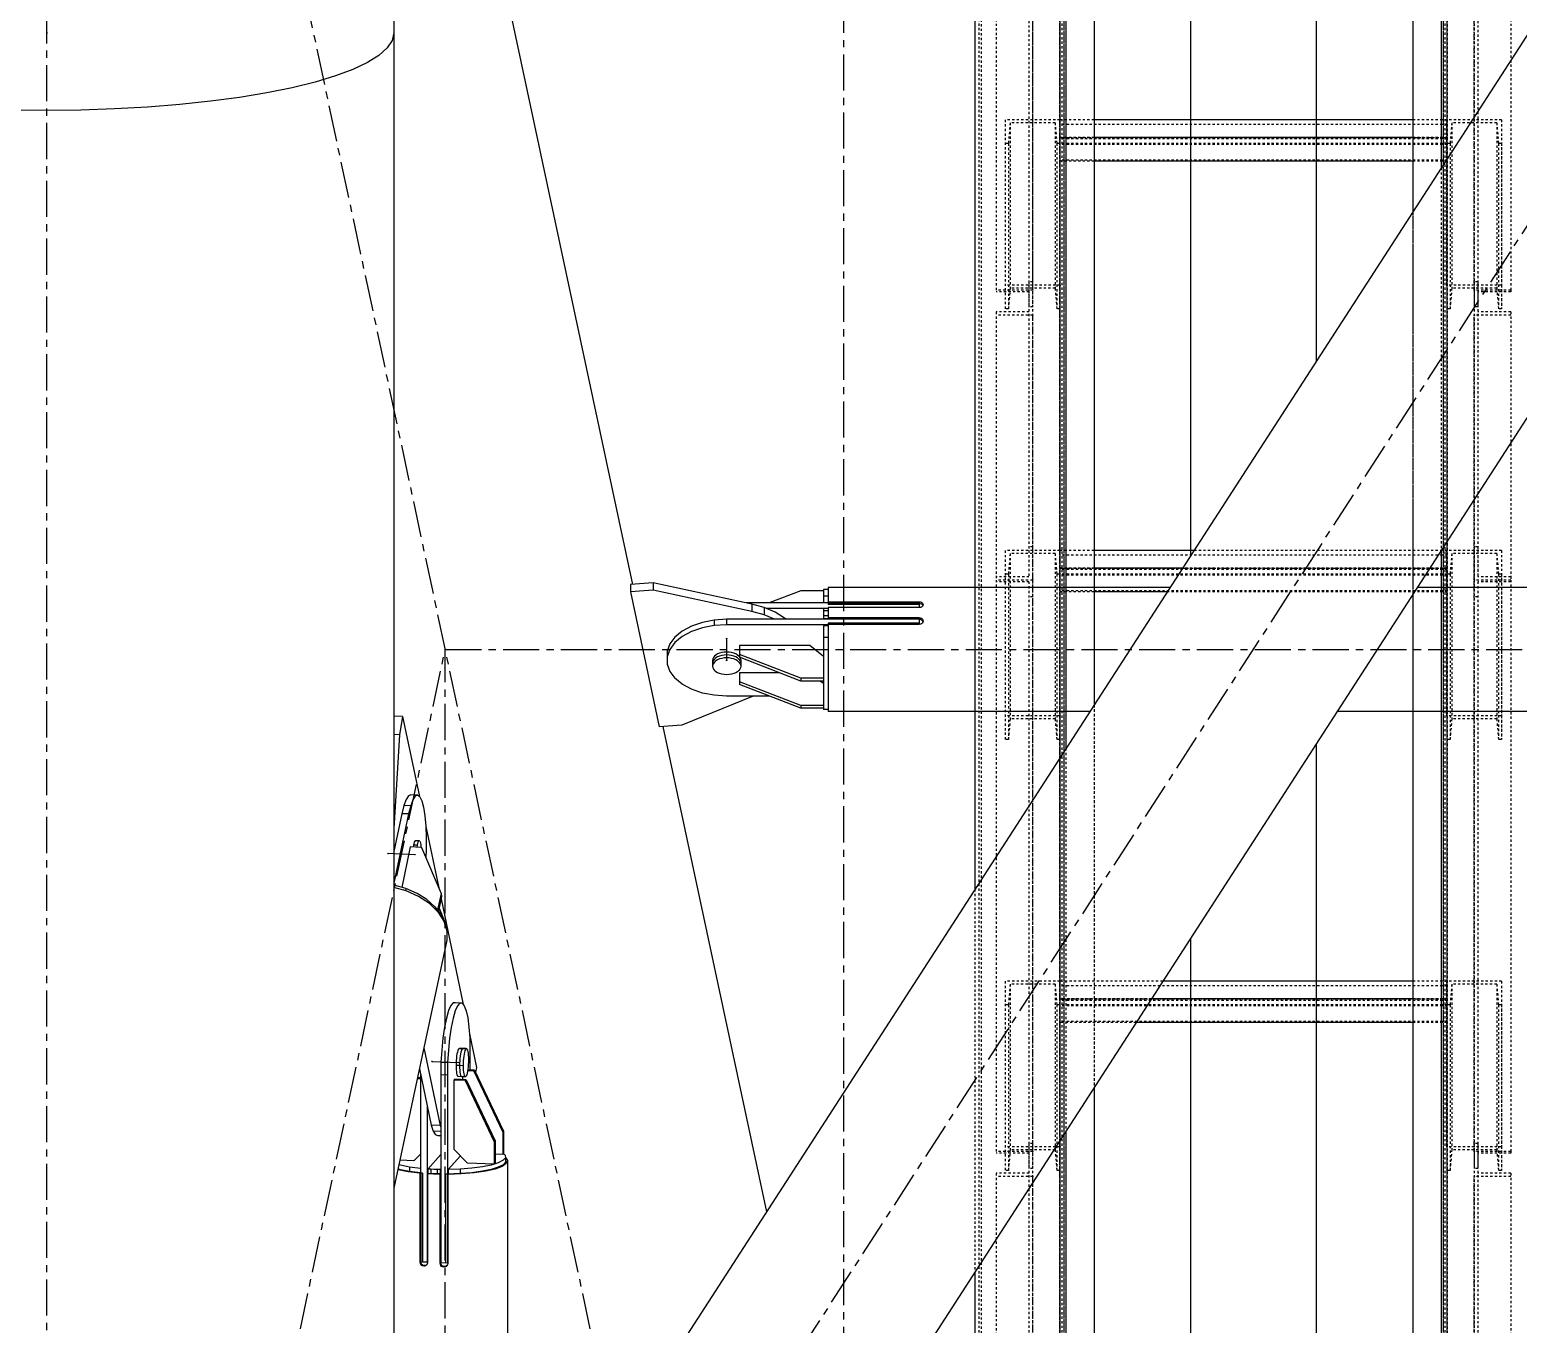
# Model space of a CAD drawing. Header units: millimetres. Extents: x 5143 to 30813, y 232 to 21408.
# Drawn here: x 11836.2 to 12163.2, y 3702.1 to 3986.4 of the extents above; entities that cross this region are included whole.
import ezdxf

# ---------------------------------------------------------------- set-up
doc = ezdxf.new("R2010")
doc.units = ezdxf.units.MM
doc.header["$LTSCALE"] = 0.25
for name, pattern in [('CENTER', [50.8, 31.75, -6.35, 6.35, -6.35]), ('XKITLINE00', [0]), ('XKITLINE02', [4, 2, -2]), ('XKITLINE03', [6, 3, -1, 1, -1])]:
    doc.linetypes.add(name, pattern=pattern)

msp = doc.modelspace()

# ---------------------------------------------------------------- linework, layer by layer
at = {"color": 8, "linetype": 'CENTER'}
for p, q in [((11840, 3985.69), (11840, 5629.8)), ((12015, 3096.7), (12015, 4763.35)), ((12015, 3440.27), (11840, 4260.27)), ((11840, 3440.27), (12370, 4260.27)), ((11840, 2357.78), (11840, 3985.69)), ((11989.29, 3852.68), (11989.29, 3847.87)), ((11840, 3440.27), (11927.5, 3850.27)), ((11927.5, 3030.27), (11927.5, 3850.27)), ((11927.5, 3850.27), (12282.5, 3850.27)), ((11920.85, 3805.2), (11914.95, 3805.44)), ((11924.55, 3759.83), (11930.44, 3759.59))]:
    msp.add_line(p, q, dxfattribs=at)
at = {"color": 8, "linetype": 'XKITLINE00'}
for p, q in [((11916.2, 4214.81), (11916.2, 3985.69)), ((12091.2, 4166.29), (12091.2, 3870.96)), ((12118.8, 4166.29), (12118.8, 3913.66)), ((11916.2, 4110.19), (11968.61, 3864.57)), ((12223.68, 4075.94), (11947.92, 3649.3)), ((12262.23, 4051.51), (11986.48, 3624.87)), ((11916.2, 3985.69), (11915.83, 3984.02)), ((11916.2, 3985.69), (11915.83, 3984.02)), ((11916.2, 3985.69), (11916.2, 3643.92)), ((11914.73, 3982.37), (11912.91, 3980.75)), ((11915.83, 3984.02), (11914.73, 3982.37)), ((11915.83, 3984.02), (11914.73, 3982.37)), ((11910.39, 3979.17), (11907.2, 3977.66)), ((11912.91, 3980.75), (11910.39, 3979.17)), ((11903.35, 3976.23), (11898.9, 3974.89)), ((11907.2, 3977.66), (11903.35, 3976.23)), ((11888.34, 3972.53), (11882.33, 3971.53)), ((11893.88, 3973.65), (11888.34, 3972.53)), ((11898.9, 3974.89), (11893.88, 3973.65)), ((11854.86, 3968.99), (11847.46, 3968.75)), ((11862.12, 3969.4), (11854.86, 3968.99)), ((11869.16, 3969.96), (11862.12, 3969.4)), ((11875.92, 3970.68), (11869.16, 3969.96)), ((11882.33, 3971.53), (11875.92, 3970.68)), ((11840, 3968.67), (11832.53, 3968.75)), ((11847.46, 3968.75), (11840, 3968.67)), ((11973.13, 3864.92), (11968.17, 3864.54)), ((11968.17, 3864.54), (11968.17, 3862.93)), ((11994.81, 3860.25), (11973.13, 3864.92)), ((11973.13, 3864.92), (11973.13, 3863.31)), ((11973.13, 3863.31), (11968.17, 3862.93)), ((11968.17, 3862.93), (11974.5, 3833.27)), ((11994.81, 3858.65), (11973.13, 3863.31)), ((12005.59, 3863.18), (11998.67, 3860.51)), ((12010.59, 3863.18), (12005.59, 3863.18)), ((12011.59, 3863.48), (12010.59, 3863.48)), ((12010.59, 3863.48), (12010.59, 3863)), ((12010.59, 3863), (12010.59, 3860.51)), ((12011.59, 3861.98), (12010.59, 3861.98)), ((12011.59, 3863.92), (12011.59, 3860.51)), ((12086.64, 3863.92), (12011.59, 3863.92)), ((12198.4, 3863.92), (12140.98, 3863.92)), ((12011.59, 3860.51), (11993.58, 3860.51)), ((11997.51, 3859.49), (11994.81, 3860.25)), ((11994.81, 3860.25), (11994.81, 3858.65)), ((11997.51, 3857.89), (11994.81, 3858.65)), ((11999.93, 3858.46), (11997.51, 3859.49)), ((11997.51, 3859.49), (11997.51, 3857.89)), ((11999.81, 3856.91), (11997.51, 3857.89)), ((12011.59, 3859.31), (11997.94, 3859.31)), ((12002, 3857.18), (11999.93, 3858.46)), ((12010.59, 3859.28), (12010.59, 3858.2)), ((12011.59, 3859.28), (12010.59, 3859.28)), ((12011.59, 3858.75), (12010.59, 3858.75)), ((12010.59, 3858.2), (12010.59, 3856.91)), ((12031.59, 3860.7), (12011.59, 3860.7)), ((12011.59, 3860.51), (12011.59, 3860.15)), ((12031.59, 3860.36), (12011.59, 3860.36)), ((12031.59, 3860.15), (12011.59, 3860.15)), ((12031.59, 3859.47), (12011.59, 3859.47)), ((12011.59, 3859.47), (12011.59, 3858.44)), ((12011.59, 3858.44), (12011.59, 3856.91)), ((12031.85, 3860.67), (12031.59, 3860.7)), ((12031.59, 3860.7), (12031.59, 3860.36)), ((12031.59, 3860.36), (12031.59, 3859.47)), ((12031.85, 3860.3), (12031.59, 3860.33)), ((12031.85, 3859.5), (12031.59, 3859.47)), ((12032.09, 3860.59), (12031.85, 3860.67)), ((12032.09, 3860.23), (12031.85, 3860.3)), ((12032.09, 3859.58), (12031.85, 3859.5)), ((12032.28, 3860.46), (12032.09, 3860.59)), ((12032.12, 3860.21), (12032.09, 3860.23)), ((12032.28, 3859.72), (12032.09, 3859.58)), ((12032.28, 3860.1), (12032.12, 3860.21)), ((12032.28, 3860.46), (12032.4, 3860.28)), ((12032.28, 3860.1), (12032.4, 3859.92)), ((12032.4, 3859.9), (12032.28, 3859.72)), ((12032.4, 3860.28), (12032.44, 3860.09)), ((12032.44, 3860.09), (12032.4, 3859.9)), ((11981.59, 3855.41), (11979.55, 3854.31)), ((11983.96, 3856.23), (11981.59, 3855.41)), ((11983.96, 3855.03), (11981.59, 3854.21)), ((11986.56, 3856.74), (11983.96, 3856.23)), ((11986.56, 3855.53), (11983.96, 3855.03)), ((11989.29, 3856.91), (11986.56, 3856.74)), ((11986.56, 3856.74), (11986.56, 3855.53)), ((11989.29, 3855.7), (11986.56, 3855.53)), ((12031.59, 3856.91), (11989.29, 3856.91)), ((11989.29, 3856.91), (11989.29, 3855.7)), ((12011.59, 3855.7), (11989.29, 3855.7)), ((12002.3, 3856.91), (12002, 3857.18)), ((12011.59, 3857.63), (12010.59, 3857.63)), ((12011.59, 3857.03), (12010.59, 3857.03)), ((12010.59, 3855.49), (12010.59, 3850.2)), ((12011.59, 3855.49), (12010.59, 3855.49)), ((12031.59, 3857.22), (12011.59, 3857.22)), ((12011.59, 3857.03), (12011.59, 3856.91)), ((12031.59, 3856.07), (12011.59, 3856.07)), ((12011.59, 3856.07), (12011.59, 3855.74)), ((12031.59, 3855.74), (12011.59, 3855.74)), ((12011.59, 3855.74), (12011.59, 3836.63)), ((12031.59, 3857.22), (12031.59, 3856.91)), ((12031.85, 3857.19), (12031.59, 3857.22)), ((12031.59, 3856.91), (12031.59, 3855.74)), ((12031.85, 3856.83), (12031.59, 3856.86)), ((12031.85, 3855.8), (12031.59, 3855.74)), ((12031.85, 3857.19), (12031.85, 3856.83)), ((12032.09, 3857.08), (12031.85, 3857.19)), ((12032.09, 3856.72), (12031.85, 3856.83)), ((12032.09, 3855.89), (12031.85, 3855.8)), ((12032.28, 3856.92), (12032.09, 3857.08)), ((12032.28, 3856.56), (12032.09, 3856.72)), ((12032.28, 3856.05), (12032.09, 3855.89)), ((12032.28, 3856.92), (12032.4, 3856.71)), ((12032.28, 3856.56), (12032.4, 3856.35)), ((12032.4, 3856.25), (12032.28, 3856.05)), ((12032.4, 3856.71), (12032.44, 3856.48)), ((12032.44, 3856.48), (12032.4, 3856.25)), ((11976.83, 3851.49), (11976.26, 3849.89)), ((11977.94, 3852.99), (11976.83, 3851.49)), ((11977.94, 3851.79), (11976.83, 3850.29)), ((11979.55, 3854.31), (11977.94, 3852.99)), ((11979.55, 3853.11), (11977.94, 3851.79)), ((11981.59, 3854.21), (11979.55, 3853.11)), ((12007.59, 3851.16), (11992.09, 3851.16)), ((11992.09, 3851.16), (11992.09, 3848.56)), ((12010.59, 3848.76), (12007.59, 3851.16)), ((12011.59, 3852.9), (12010.59, 3852.9)), ((11976.83, 3850.29), (11976.26, 3848.69)), ((11976.26, 3849.89), (11976.26, 3847.05)), ((11986.24, 3848.19), (11986.19, 3847.87)), ((11986.19, 3847.87), (11986.19, 3847.23)), ((11986.38, 3848.5), (11986.24, 3848.19)), ((11986.6, 3848.8), (11986.38, 3848.5)), ((11986.6, 3848.16), (11986.38, 3847.86)), ((11986.6, 3848.16), (11986.38, 3847.86)), ((11986.91, 3849.06), (11986.6, 3848.8)), ((11986.91, 3848.42), (11986.6, 3848.16)), ((11986.91, 3848.42), (11986.6, 3848.16)), ((11987.3, 3849.29), (11986.91, 3849.06)), ((11987.3, 3848.65), (11986.91, 3848.42)), ((11987.3, 3848.65), (11986.91, 3848.42)), ((11987.3, 3848.01), (11986.91, 3847.78)), ((11987.74, 3849.48), (11987.3, 3849.29)), ((11987.74, 3848.83), (11987.3, 3848.65)), ((11987.74, 3848.83), (11987.3, 3848.65)), ((11987.74, 3848.19), (11987.3, 3848.01)), ((11988.23, 3849.61), (11987.74, 3849.48)), ((11988.23, 3848.97), (11987.74, 3848.83)), ((11988.23, 3848.97), (11987.74, 3848.83)), ((11988.23, 3848.33), (11987.74, 3848.19)), ((11988.75, 3849.7), (11988.23, 3849.61)), ((11988.75, 3849.05), (11988.23, 3848.97)), ((11988.75, 3849.05), (11988.23, 3848.97)), ((11988.75, 3848.41), (11988.23, 3848.33)), ((11989.29, 3849.72), (11988.75, 3849.7)), ((11989.29, 3849.08), (11988.75, 3849.05)), ((11989.29, 3849.08), (11988.75, 3849.05)), ((11989.29, 3848.44), (11988.75, 3848.41)), ((11989.83, 3849.7), (11989.29, 3849.72)), ((11989.29, 3849.72), (11989.29, 3849.08)), ((11989.83, 3849.05), (11989.29, 3849.08)), ((11989.29, 3849.08), (11989.29, 3848.44)), ((11989.83, 3849.05), (11989.29, 3849.08)), ((11989.83, 3848.41), (11989.29, 3848.44)), ((11990.35, 3849.61), (11989.83, 3849.7)), ((11990.35, 3848.97), (11989.83, 3849.05)), ((11990.35, 3848.97), (11989.83, 3849.05)), ((11990.35, 3848.33), (11989.83, 3848.41)), ((11990.84, 3849.48), (11990.35, 3849.61)), ((11990.84, 3848.83), (11990.35, 3848.97)), ((11990.84, 3848.83), (11990.35, 3848.97)), ((11990.84, 3848.19), (11990.35, 3848.33)), ((11991.28, 3849.29), (11990.84, 3849.48)), ((11991.28, 3848.65), (11990.84, 3848.83)), ((11991.28, 3848.65), (11990.84, 3848.83)), ((11991.28, 3848.01), (11990.84, 3848.19)), ((11991.66, 3849.06), (11991.28, 3849.29)), ((11991.66, 3848.42), (11991.28, 3848.65)), ((11991.66, 3848.42), (11991.28, 3848.65)), ((11991.66, 3847.78), (11991.28, 3848.01)), ((11991.97, 3848.8), (11991.66, 3849.06)), ((11991.97, 3848.16), (11991.66, 3848.42)), ((11991.97, 3848.16), (11991.66, 3848.42)), ((11991.97, 3848.8), (11992.09, 3848.65)), ((11991.97, 3848.16), (11992.2, 3847.86)), ((11991.97, 3848.16), (11992.2, 3847.86)), ((12005.59, 3843.95), (11992.09, 3849.16)), ((12005.59, 3843.35), (11992.09, 3848.56)), ((11992.19, 3848.52), (11992.2, 3848.5)), ((11992.2, 3848.5), (11992.34, 3848.19)), ((11992.34, 3848.19), (11992.39, 3847.87)), ((11992.39, 3847.87), (11992.39, 3847.23)), ((12010.59, 3850.2), (12010.59, 3843.96)), ((11976.26, 3847.05), (11976.83, 3845.45)), ((11976.83, 3845.45), (11977.94, 3843.95)), ((11986.24, 3847.55), (11986.19, 3847.23)), ((11986.24, 3847.55), (11986.19, 3847.23)), ((11986.19, 3847.23), (11986.19, 3846.59)), ((11986.24, 3846.91), (11986.19, 3846.59)), ((11986.19, 3846.59), (11986.24, 3846.27)), ((11986.38, 3847.86), (11986.24, 3847.55)), ((11986.38, 3847.86), (11986.24, 3847.55)), ((11986.38, 3847.22), (11986.24, 3846.91)), ((11986.24, 3846.27), (11986.38, 3845.95)), ((11986.6, 3847.51), (11986.38, 3847.22)), ((11986.38, 3845.95), (11986.6, 3845.66)), ((11986.91, 3847.78), (11986.6, 3847.51)), ((11986.91, 3845.4), (11986.6, 3845.66)), ((11987.3, 3845.17), (11986.91, 3845.4)), ((11987.74, 3844.98), (11987.3, 3845.17)), ((11988.23, 3844.85), (11987.74, 3844.98)), ((11988.75, 3844.76), (11988.23, 3844.85)), ((11989.29, 3844.73), (11988.75, 3844.76)), ((11989.83, 3844.76), (11989.29, 3844.73)), ((11990.35, 3844.85), (11989.83, 3844.76)), ((11990.84, 3844.98), (11990.35, 3844.85)), ((11991.28, 3845.17), (11990.84, 3844.98)), ((11991.66, 3845.4), (11991.28, 3845.17)), ((11991.97, 3847.51), (11991.66, 3847.78)), ((11991.97, 3845.66), (11991.66, 3845.4)), ((11991.97, 3847.51), (11992.2, 3847.22)), ((11992.2, 3845.95), (11991.97, 3845.66)), ((12000.84, 3845.18), (11992.09, 3845.18)), ((11992.09, 3845.18), (11992.09, 3842.58)), ((11992.2, 3847.86), (11992.34, 3847.55)), ((11992.2, 3847.86), (11992.34, 3847.55)), ((11992.2, 3847.22), (11992.34, 3846.91)), ((11992.34, 3846.27), (11992.2, 3845.95)), ((11992.34, 3847.55), (11992.39, 3847.23)), ((11992.34, 3847.55), (11992.39, 3847.23)), ((11992.34, 3846.91), (11992.39, 3846.59)), ((11992.39, 3846.59), (11992.34, 3846.27)), ((11992.39, 3847.23), (11992.39, 3846.59)), ((11979.55, 3842.63), (11977.94, 3843.95)), ((11981.59, 3841.53), (11979.55, 3842.63)), ((11983.96, 3840.71), (11981.59, 3841.53)), ((12005.59, 3837.97), (11992.09, 3843.18)), ((12005.59, 3837.37), (11992.09, 3842.58)), ((12010.59, 3843.95), (12005.59, 3843.95)), ((12005.59, 3843.95), (12005.59, 3843.35)), ((12010.59, 3843.35), (12005.59, 3843.35)), ((12010.59, 3842.77), (12009.87, 3843.35)), ((12010.59, 3843.96), (12010.59, 3843.95)), ((12010.59, 3843.95), (12010.59, 3843.92)), ((12010.59, 3843.92), (12010.59, 3837.39)), ((11995.09, 3840.04), (11979.46, 3833.65)), ((11986.56, 3840.21), (11983.96, 3840.71)), ((11989.29, 3840.04), (11986.56, 3840.21)), ((11998.67, 3840.04), (11989.29, 3840.04)), ((11918.13, 3835.58), (11916.2, 3835.66)), ((11918.13, 3835.58), (11917.42, 3831.56)), ((11918.13, 3835.58), (11921.83, 3817.99)), ((12010.59, 3837.97), (12005.59, 3837.97)), ((12005.59, 3837.97), (12005.59, 3837.37)), ((12010.59, 3837.37), (12005.59, 3837.37)), ((12010.59, 3837.39), (12010.59, 3837.37)), ((12010.59, 3837.37), (12010.59, 3837.13)), ((12010.59, 3837.13), (12010.59, 3837.06)), ((12011.59, 3837.06), (12010.59, 3837.06)), ((12069.01, 3836.63), (12011.59, 3836.63)), ((12198.4, 3836.63), (12123.35, 3836.63)), ((11917.42, 3831.56), (11916.2, 3831.61)), ((11917.42, 3831.56), (11916.2, 3810.93)), ((11979.46, 3833.65), (11974.5, 3833.27)), ((11975.28, 3833.33), (11998.02, 3726.8)), ((12118.8, 3829.59), (12118.8, 3468.39)), ((11918.42, 3816.01), (11917.97, 3814.22)), ((11918.92, 3817.32), (11918.42, 3816.01)), ((11919.9, 3815.94), (11918.42, 3816.01)), ((11919.44, 3818.11), (11918.92, 3817.32)), ((11919.95, 3818.34), (11919.44, 3818.11)), ((11919.9, 3815.94), (11919.44, 3814.16)), ((11920.39, 3817.26), (11919.9, 3815.94)), ((11921.42, 3818.28), (11919.95, 3818.34)), ((11920.91, 3818.05), (11920.39, 3817.26)), ((11921.42, 3818.28), (11920.91, 3818.05)), ((11921.91, 3817.94), (11921.42, 3818.28)), ((11921.91, 3817.94), (11922.35, 3817.04)), ((11922.35, 3817.04), (11922.73, 3815.62)), ((11922.73, 3815.62), (11923.02, 3813.75)), ((11917.97, 3814.22), (11916.2, 3805.9)), ((11919.44, 3814.16), (11916.2, 3798.94)), ((11919.44, 3814.16), (11917.97, 3814.22)), ((11923.02, 3813.75), (11923.22, 3811.5)), ((11923.22, 3811.5), (11923.31, 3808.98)), ((11923.22, 3811.39), (11926.06, 3797.91)), ((11923.31, 3808.98), (11923.3, 3806.29)), ((11919.82, 3806.92), (11917.93, 3798.03)), ((11922.28, 3806.82), (11919.82, 3806.92)), ((11920.51, 3807.32), (11920.44, 3806.89)), ((11920.6, 3807.68), (11920.51, 3807.32)), ((11921.3, 3807.28), (11920.51, 3807.32)), ((11920.7, 3807.96), (11920.6, 3807.68)), ((11920.8, 3808.16), (11920.7, 3807.96)), ((11920.9, 3808.27), (11920.8, 3808.16)), ((11921, 3808.29), (11920.9, 3808.27)), ((11921.79, 3808.26), (11921, 3808.29)), ((11921.3, 3807.28), (11921.22, 3806.86)), ((11921.39, 3807.64), (11921.3, 3807.28)), ((11921.49, 3807.93), (11921.39, 3807.64)), ((11921.59, 3808.13), (11921.49, 3807.93)), ((11921.69, 3808.24), (11921.59, 3808.13)), ((11921.79, 3808.26), (11921.69, 3808.24)), ((11921.88, 3808.18), (11921.79, 3808.26)), ((11921.88, 3808.18), (11921.97, 3808.01)), ((11921.97, 3808.01), (11922.05, 3807.76)), ((11922.05, 3807.76), (11922.11, 3807.42)), ((11922.11, 3807.42), (11922.16, 3807.02)), ((11922.16, 3807.02), (11922.18, 3806.82)), ((11922.28, 3806.82), (11926.56, 3796.72)), ((11923.3, 3806.29), (11923.22, 3804.59)), ((11916.25, 3798.49), (11916.2, 3798.21)), ((11918.93, 3797.25), (11916.2, 3798)), ((11918.87, 3797.77), (11916.25, 3798.49)), ((11918.87, 3797.77), (11918.77, 3797.29)), ((11921.3, 3796.71), (11918.87, 3797.77)), ((11921.65, 3796.03), (11918.93, 3797.25)), ((11923.45, 3795.37), (11921.3, 3796.71)), ((11924, 3794.46), (11921.65, 3796.03)), ((11926.56, 3796.72), (11925.79, 3793.08)), ((11926.67, 3796.04), (11925.98, 3792.8)), ((11926.56, 3796.72), (11926.67, 3796.04)), ((11925.23, 3793.79), (11923.45, 3795.37)), ((11925.88, 3792.63), (11924, 3794.46)), ((11925.23, 3793.79), (11925.78, 3793.06)), ((11925.79, 3793.08), (11925.77, 3793.08)), ((11925.79, 3793.08), (11925.79, 3793.05)), ((11925.79, 3793.05), (11926.56, 3792.04)), ((11925.88, 3792.63), (11927.18, 3790.61)), ((11926.12, 3793.45), (11927.63, 3789.88)), ((11926.56, 3795.52), (11931.44, 3772.34)), ((11926.56, 3792.04), (11927.39, 3790.2)), ((11927.18, 3790.61), (11927.84, 3788.52)), ((11927.39, 3790.2), (11927.47, 3789.7)), ((11927.63, 3789.88), (11927.54, 3789.46)), ((11927.63, 3789.88), (11927.74, 3789.2)), ((11927.74, 3789.2), (11927.69, 3788.98)), ((11927.83, 3786.46), (11916.2, 3731.95)), ((11927.84, 3788.52), (11927.83, 3786.46)), ((12091.2, 3786.89), (12091.2, 3468.39)), ((11928.2, 3770.96), (11927.73, 3769.34)), ((11928.71, 3772.08), (11928.2, 3770.96)), ((11929.23, 3772.66), (11928.71, 3772.08)), ((11929.68, 3770.9), (11929.2, 3769.28)), ((11929.73, 3772.67), (11929.23, 3772.66)), ((11930.18, 3772.02), (11929.68, 3770.9)), ((11931.21, 3772.61), (11929.73, 3772.67)), ((11930.7, 3772.6), (11930.18, 3772.02)), ((11931.21, 3772.61), (11930.7, 3772.6)), ((11931.21, 3772.61), (11931.68, 3772.05)), ((11931.68, 3772.05), (11932.1, 3770.95)), ((11932.1, 3770.95), (11932.44, 3769.35)), ((11927.31, 3767.3), (11926.97, 3764.93)), ((11927.73, 3769.34), (11927.31, 3767.3)), ((11928.79, 3767.24), (11928.44, 3764.87)), ((11929.2, 3769.28), (11928.79, 3767.24)), ((11932.44, 3769.35), (11932.7, 3767.32)), ((11932.7, 3767.32), (11932.86, 3764.96)), ((11926.97, 3764.93), (11926.71, 3762.32)), ((11928.44, 3764.87), (11928.18, 3762.26)), ((11932.8, 3765.86), (11934.35, 3758.47)), ((11932.86, 3764.96), (11932.91, 3762.36)), ((11922.78, 3762.79), (11926.37, 3745.73)), ((11926.55, 3759.6), (11926.5, 3756.88)), ((11926.71, 3762.32), (11926.55, 3759.6)), ((11928.02, 3759.54), (11926.55, 3759.6)), ((11928.18, 3762.26), (11928.02, 3759.54)), ((11929.89, 3760.01), (11929.87, 3759.47)), ((11929.93, 3760.53), (11929.89, 3760.01)), ((11929.99, 3761.03), (11929.93, 3760.53)), ((11930.07, 3761.49), (11929.99, 3761.03)), ((11930.15, 3761.88), (11930.07, 3761.49)), ((11930.24, 3762.21), (11930.15, 3761.88)), ((11930.34, 3762.46), (11930.24, 3762.21)), ((11930.44, 3762.61), (11930.34, 3762.46)), ((11930.54, 3762.68), (11930.44, 3762.61)), ((11931.23, 3762.58), (11930.44, 3762.61)), ((11931.33, 3762.65), (11930.54, 3762.68)), ((11930.68, 3759.97), (11930.65, 3759.44)), ((11930.68, 3759.97), (11930.65, 3759.44)), ((11930.72, 3760.5), (11930.68, 3759.97)), ((11930.72, 3760.5), (11930.68, 3759.97)), ((11930.78, 3761), (11930.72, 3760.5)), ((11930.78, 3761), (11930.72, 3760.5)), ((11930.85, 3761.45), (11930.78, 3761)), ((11930.85, 3761.45), (11930.78, 3761)), ((11930.93, 3761.85), (11930.85, 3761.45)), ((11930.93, 3761.85), (11930.85, 3761.45)), ((11931.03, 3762.18), (11930.93, 3761.85)), ((11931.03, 3762.18), (11930.93, 3761.85)), ((11931.13, 3762.42), (11931.03, 3762.18)), ((11931.13, 3762.42), (11931.03, 3762.18)), ((11931.23, 3762.58), (11931.13, 3762.42)), ((11931.23, 3762.58), (11931.13, 3762.42)), ((11931.33, 3762.65), (11931.23, 3762.58)), ((11931.33, 3762.65), (11931.23, 3762.58)), ((11932.01, 3762.55), (11931.23, 3762.58)), ((11932.11, 3762.62), (11931.33, 3762.65)), ((11931.46, 3759.94), (11931.44, 3759.4)), ((11931.51, 3760.47), (11931.46, 3759.94)), ((11931.56, 3760.97), (11931.51, 3760.47)), ((11931.64, 3761.42), (11931.56, 3760.97)), ((11931.72, 3761.82), (11931.64, 3761.42)), ((11931.81, 3762.14), (11931.72, 3761.82)), ((11931.91, 3762.39), (11931.81, 3762.14)), ((11932.01, 3762.55), (11931.91, 3762.39)), ((11932.11, 3762.62), (11932.01, 3762.55)), ((11932.21, 3762.59), (11932.11, 3762.62)), ((11932.21, 3762.59), (11932.31, 3762.47)), ((11932.31, 3762.47), (11932.39, 3762.26)), ((11932.39, 3762.26), (11932.46, 3761.97)), ((11932.46, 3761.97), (11932.52, 3761.6)), ((11932.52, 3761.6), (11932.56, 3761.17)), ((11932.56, 3761.17), (11932.59, 3760.69)), ((11932.59, 3759.64), (11932.56, 3759.1)), ((11932.59, 3760.69), (11932.6, 3760.18)), ((11932.6, 3760.18), (11932.59, 3759.64)), ((11932.91, 3762.36), (11932.91, 3757.96)), ((11921.8, 3758.19), (11924.4, 3745.81)), ((11922.08, 3756.39), (11921.99, 3756.22)), ((11922.08, 3756.86), (11922.08, 3735.29)), ((11927.97, 3756.82), (11926.5, 3756.88)), ((11926.5, 3756.88), (11926.5, 3715.57)), ((11928.02, 3759.54), (11927.97, 3756.82)), ((11927.97, 3756.82), (11927.97, 3735.04)), ((11929.87, 3759.47), (11929.86, 3758.93)), ((11930.64, 3758.9), (11929.86, 3758.93)), ((11929.86, 3758.93), (11929.87, 3758.42)), ((11929.87, 3758.42), (11929.89, 3757.94)), ((11929.89, 3757.94), (11929.93, 3757.51)), ((11929.93, 3757.51), (11929.99, 3757.14)), ((11929.99, 3757.14), (11930.07, 3756.85)), ((11930.07, 3756.85), (11930.15, 3756.64)), ((11930.15, 3756.64), (11930.24, 3756.52)), ((11930.34, 3756.49), (11930.24, 3756.52)), ((11931.13, 3756.46), (11930.34, 3756.49)), ((11930.65, 3759.44), (11930.64, 3758.9)), ((11930.65, 3759.44), (11930.64, 3758.9)), ((11931.43, 3758.87), (11930.64, 3758.9)), ((11930.64, 3758.9), (11930.65, 3758.38)), ((11930.64, 3758.9), (11930.65, 3758.38)), ((11930.65, 3758.38), (11930.68, 3757.9)), ((11930.65, 3758.38), (11930.68, 3757.9)), ((11930.68, 3757.9), (11930.72, 3757.47)), ((11930.68, 3757.9), (11930.72, 3757.47)), ((11930.72, 3757.47), (11930.78, 3757.11)), ((11930.72, 3757.47), (11930.78, 3757.11)), ((11930.78, 3757.11), (11930.85, 3756.81)), ((11930.78, 3757.11), (11930.85, 3756.81)), ((11930.85, 3756.81), (11930.93, 3756.61)), ((11930.85, 3756.81), (11930.93, 3756.61)), ((11930.93, 3756.61), (11931.03, 3756.49)), ((11930.93, 3756.61), (11931.03, 3756.49)), ((11931.13, 3756.46), (11931.03, 3756.49)), ((11931.13, 3756.46), (11931.03, 3756.49)), ((11931.91, 3756.43), (11931.13, 3756.46)), ((11931.29, 3756.45), (11931.29, 3755.83)), ((11931.44, 3759.4), (11931.43, 3758.87)), ((11931.43, 3758.87), (11931.44, 3758.35)), ((11931.44, 3758.35), (11931.46, 3757.87)), ((11931.46, 3757.87), (11931.51, 3757.44)), ((11931.51, 3757.44), (11931.56, 3757.07)), ((11931.56, 3757.07), (11931.64, 3756.78)), ((11931.64, 3756.78), (11931.72, 3756.57)), ((11931.72, 3756.57), (11931.81, 3756.45)), ((11931.91, 3756.43), (11931.81, 3756.45)), ((11932.01, 3756.5), (11931.91, 3756.43)), ((11932.11, 3756.65), (11932.01, 3756.5)), ((11932.21, 3756.9), (11932.11, 3756.65)), ((11932.31, 3757.23), (11932.21, 3756.9)), ((11932.39, 3757.62), (11932.31, 3757.23)), ((11932.46, 3758.08), (11932.39, 3757.62)), ((11933.75, 3757.7), (11932.41, 3757.76)), ((11933.93, 3757.91), (11932.44, 3757.98)), ((11932.52, 3758.58), (11932.46, 3758.08)), ((11932.56, 3759.1), (11932.52, 3758.58)), ((11933.93, 3757.91), (11933.75, 3757.7)), ((11933.75, 3757.7), (11940.13, 3744.25)), ((11933.93, 3757.91), (11940.32, 3744.47)), ((11934.35, 3758.47), (11934.17, 3757.42)), ((11922.08, 3755.99), (11921.33, 3756.02)), ((11922.08, 3756.21), (11921.38, 3756.24)), ((11929.59, 3755.9), (11929.4, 3755.69)), ((11929.4, 3755.69), (11929.4, 3740.55)), ((11931.86, 3755.59), (11929.4, 3755.69)), ((11932.05, 3755.8), (11929.59, 3755.9)), ((11932.05, 3755.8), (11931.86, 3755.59)), ((11931.86, 3755.59), (11938.24, 3742.14)), ((11932.05, 3755.8), (11938.43, 3742.35)), ((11923.55, 3749.86), (11923.55, 3715.69)), ((11926.37, 3745.73), (11924.4, 3745.81)), ((11924.4, 3745.81), (11924.86, 3744.47)), ((11926.5, 3744.4), (11924.86, 3744.47)), ((11924.86, 3744.47), (11925.38, 3743.68)), ((11925.94, 3743.47), (11925.38, 3743.68)), ((11926.5, 3743.45), (11925.94, 3743.47)), ((11926.37, 3745.73), (11926.5, 3745.35)), ((11940.32, 3744.47), (11940.13, 3744.25)), ((11940.13, 3744.25), (11940.13, 3739.37)), ((11940.32, 3744.47), (11940.32, 3739.58)), ((11929.4, 3740.55), (11932.35, 3737.5)), ((11938.43, 3742.35), (11938.24, 3742.14)), ((11938.24, 3742.14), (11938.24, 3737.26)), ((11938.43, 3742.35), (11938.43, 3737.47)), ((11917.66, 3737), (11917.3, 3737.1)), ((11920.56, 3737.99), (11917.51, 3738.12)), ((11919.67, 3736.61), (11917.66, 3737)), ((11922.08, 3739.43), (11920.56, 3737.99)), ((11926.5, 3739.38), (11923.63, 3736.18)), ((11930.82, 3739.09), (11928.11, 3736.06)), ((11938.24, 3737.26), (11932.35, 3737.5)), ((11937.6, 3737.06), (11935.64, 3736.66)), ((11938.22, 3737.26), (11937.6, 3737.06)), ((11938.43, 3737.47), (11938.24, 3737.26)), ((11939.14, 3737.55), (11938.25, 3737.27)), ((11940.13, 3739.37), (11938.43, 3739.44)), ((11939.99, 3736.75), (11938.45, 3736.18)), ((11940.18, 3738.09), (11939.14, 3737.55)), ((11940.18, 3737.11), (11939.14, 3736.57)), ((11940.9, 3737.38), (11939.99, 3736.75)), ((11940.32, 3739.58), (11940.13, 3739.37)), ((11940.69, 3738.66), (11940.18, 3738.09)), ((11940.69, 3737.68), (11940.18, 3737.11)), ((11940.65, 3739.24), (11940.31, 3739.57)), ((11940.65, 3739.24), (11940.69, 3738.66)), ((11940.69, 3738.68), (11941.14, 3738.03)), ((11940.69, 3738.66), (11940.69, 3737.68)), ((11941.14, 3738.03), (11940.9, 3737.38)), ((11941.14, 3738.03), (11941.14, 3640.65)), ((11917.12, 3736.02), (11917.07, 3736.04)), ((11917.66, 3736.02), (11917.1, 3736.19)), ((11919.36, 3735.57), (11917.12, 3736.02)), ((11919.67, 3735.63), (11917.66, 3736.02)), ((11921.94, 3735.25), (11919.36, 3735.57)), ((11919.67, 3736.61), (11919.67, 3735.63)), ((11922.02, 3736.31), (11919.67, 3736.61)), ((11922.02, 3735.34), (11919.67, 3735.63)), ((11922.06, 3735.38), (11921.94, 3735.25)), ((11921.94, 3735.25), (11921.94, 3715.72)), ((11922.08, 3736.38), (11922.02, 3736.31)), ((11922.02, 3736.31), (11922.02, 3735.34)), ((11922.08, 3735.4), (11922.02, 3735.34)), ((11922.06, 3735.38), (11922.06, 3715.85)), ((11922.52, 3735.27), (11922.08, 3735.29)), ((11922.13, 3735.28), (11922.13, 3715.81)), ((11922.52, 3735.27), (11922.52, 3715.74)), ((11923.63, 3735.2), (11923.57, 3735.14)), ((11923.57, 3735.14), (11923.57, 3715.61)), ((11924.92, 3735.05), (11923.57, 3735.14)), ((11924.31, 3736.14), (11923.63, 3736.18)), ((11923.63, 3736.18), (11923.63, 3735.2)), ((11924.31, 3735.16), (11923.63, 3735.2)), ((11924.99, 3736.11), (11924.31, 3736.14)), ((11924.31, 3736.14), (11924.31, 3735.16)), ((11924.99, 3735.13), (11924.31, 3735.16)), ((11926.32, 3735.02), (11924.92, 3735.05)), ((11925.69, 3736.08), (11924.99, 3736.11)), ((11925.69, 3735.11), (11924.99, 3735.13)), ((11926.38, 3736.07), (11925.69, 3736.08)), ((11925.69, 3736.08), (11925.69, 3735.11)), ((11926.38, 3735.09), (11925.69, 3735.11)), ((11926.44, 3735.15), (11926.32, 3735.02)), ((11926.32, 3735.02), (11926.32, 3715.49)), ((11926.5, 3736.19), (11926.38, 3736.07)), ((11926.38, 3736.07), (11926.38, 3735.09)), ((11926.5, 3735.22), (11926.38, 3735.09)), ((11926.44, 3735.15), (11926.44, 3715.62)), ((11927.97, 3735.04), (11927.52, 3735.06)), ((11927.52, 3735.06), (11927.52, 3715.53)), ((11928.02, 3735.1), (11927.97, 3735.04)), ((11928.02, 3735.1), (11928.02, 3715.57)), ((11930.99, 3735.09), (11928.03, 3735)), ((11928.11, 3735.08), (11928.03, 3735)), ((11928.03, 3735), (11928.03, 3715.47)), ((11930.79, 3736.15), (11928.11, 3736.06)), ((11928.11, 3736.06), (11928.11, 3735.08)), ((11930.79, 3735.17), (11928.11, 3735.08)), ((11933.34, 3736.35), (11930.79, 3736.15)), ((11930.79, 3736.15), (11930.79, 3735.17)), ((11933.34, 3735.37), (11930.79, 3735.17)), ((11933.84, 3735.33), (11930.99, 3735.09)), ((11935.64, 3736.66), (11933.34, 3736.35)), ((11935.64, 3735.68), (11933.34, 3735.37)), ((11936.37, 3735.7), (11933.84, 3735.33)), ((11937.6, 3736.09), (11935.64, 3735.68)), ((11938.45, 3736.18), (11936.37, 3735.7)), ((11939.14, 3736.57), (11937.6, 3736.09)), ((11926.5, 3718.99), (11926.44, 3718.92)), ((11922.06, 3715.85), (11921.94, 3715.72)), ((11921.94, 3715.72), (11922, 3715.46)), ((11922, 3715.46), (11922.1, 3715.22)), ((11922.06, 3715.85), (11922.1, 3715.59)), ((11922.1, 3715.59), (11922.21, 3715.35)), ((11922.11, 3715.2), (11922.28, 3715.02)), ((11922.52, 3715.74), (11922.13, 3715.81)), ((11922.21, 3715.35), (11922.24, 3715.31)), ((11922.24, 3715.31), (11922.39, 3715.15)), ((11922.5, 3714.89), (11922.28, 3715.02)), ((11922.62, 3715.02), (11922.39, 3715.15)), ((11922.76, 3714.83), (11922.5, 3714.89)), ((11923.55, 3715.69), (11922.52, 3715.74)), ((11922.87, 3714.96), (11922.62, 3715.02)), ((11923.01, 3714.85), (11922.76, 3714.83)), ((11923.12, 3714.98), (11922.87, 3714.96)), ((11923.24, 3714.96), (11923.01, 3714.85)), ((11923.35, 3715.08), (11923.12, 3714.98)), ((11923.42, 3715.13), (11923.24, 3714.96)), ((11923.44, 3715.17), (11923.35, 3715.08)), ((11923.53, 3715.35), (11923.42, 3715.13)), ((11923.57, 3715.61), (11923.53, 3715.35)), ((11923.57, 3715.72), (11923.55, 3715.69)), ((11926.44, 3715.62), (11926.32, 3715.49)), ((11926.32, 3715.49), (11926.36, 3715.24)), ((11926.48, 3715.36), (11926.36, 3715.24)), ((11926.36, 3715.24), (11926.49, 3715)), ((11926.44, 3715.62), (11926.48, 3715.36)), ((11926.48, 3715.36), (11926.6, 3715.13)), ((11926.67, 3714.81), (11926.49, 3715)), ((11927.52, 3715.53), (11926.5, 3715.57)), ((11926.79, 3714.94), (11926.6, 3715.13)), ((11926.91, 3714.69), (11926.67, 3714.81)), ((11927.03, 3714.82), (11926.79, 3714.94)), ((11927.18, 3714.65), (11926.91, 3714.69)), ((11927.29, 3714.77), (11927.03, 3714.82)), ((11927.44, 3714.68), (11927.18, 3714.65)), ((11927.55, 3714.81), (11927.29, 3714.77)), ((11927.68, 3714.8), (11927.44, 3714.68)), ((11928.02, 3715.57), (11927.52, 3715.53)), ((11927.79, 3714.92), (11927.55, 3714.81)), ((11927.87, 3714.98), (11927.68, 3714.8)), ((11927.88, 3715.01), (11927.79, 3714.92)), ((11927.97, 3715.21), (11927.87, 3714.98)), ((11928.03, 3715.47), (11927.97, 3715.21))]:
    msp.add_line(p, q, dxfattribs=at)
at = {"color": 3, "linetype": 'XKITLINE02'}
for p, q in [((12062.5, 4180.27), (12062.5, 3025.09)), ((12063.35, 4179.83), (12063.35, 3024.64)), ((12146.65, 4179.83), (12146.65, 3024.64)), ((12147.5, 4180.27), (12147.5, 3025.09)), ((12062.5, 4173.79), (12062.5, 3018.6)), ((12063.35, 4174.23), (12063.35, 3019.05)), ((12070, 4174.06), (12070, 3024.82)), ((12140, 4174.06), (12140, 3024.82)), ((12146.65, 4174.23), (12146.65, 3019.05)), ((12147.5, 4173.79), (12147.5, 3018.6)), ((12044.65, 4168.77), (12044.65, 3002.41)), ((12062.95, 4168.77), (12062.95, 3002.41)), ((12147.05, 4168.77), (12147.05, 3002.41)), ((12045.18, 4166.61), (12045.18, 3000.84)), ((12062.42, 4166.61), (12062.42, 3000.84)), ((12147.58, 4166.61), (12147.58, 3000.84)), ((12063.8, 4162.98), (12063.8, 3828.57)), ((12048.5, 4054.71), (12048.5, 3928.82)), ((12055.7, 4054.34), (12055.7, 3925.49)), ((12056.5, 4054.71), (12056.5, 3925.49)), ((12153.5, 4054.71), (12153.5, 3925.49)), ((12154.3, 4054.34), (12154.3, 3925.49)), ((12161.5, 4054.71), (12161.5, 3928.82)), ((12056.5, 4024.86), (12056.5, 3929.19)), ((12050.5, 3966.61), (12050.5, 3961.41)), ((12062.5, 3966.61), (12050.5, 3966.61)), ((12050.5, 3966.61), (12050.5, 3925.07)), ((12051.56, 3965.95), (12051.18, 3961.41)), ((12061.43, 3965.95), (12051.56, 3965.95)), ((12051.56, 3965.95), (12051.56, 3929.61)), ((12061.43, 3965.95), (12061.82, 3961.41)), ((12061.43, 3965.95), (12061.43, 3929.61)), ((12062.5, 3966.61), (12062.5, 3957.52)), ((12070, 3966.61), (12062.5, 3966.61)), ((12062.5, 3966.61), (12062.5, 3961.41)), ((12062.5, 3966.61), (12062.5, 3925.07)), ((12147.5, 3965.6), (12062.5, 3965.6)), ((12147.5, 3966.61), (12140, 3966.61)), ((12147.5, 3966.61), (12147.5, 3957.52)), ((12147.5, 3966.61), (12147.5, 3930.27)), ((12147.5, 3966.61), (12147.5, 3961.41)), ((12159.5, 3966.61), (12147.5, 3966.61)), ((12148.56, 3965.95), (12148.18, 3961.41)), ((12148.56, 3965.95), (12148.56, 3929.61)), ((12158.43, 3965.95), (12148.56, 3965.95)), ((12158.43, 3965.95), (12158.43, 3929.61)), ((12158.43, 3965.95), (12158.82, 3961.41)), ((12159.5, 3966.61), (12159.5, 3930.27)), ((12159.5, 3966.61), (12159.5, 3961.41)), ((12070, 3962.72), (12062.5, 3962.72)), ((12147.5, 3962.4), (12062.5, 3962.4)), ((12147.5, 3962.72), (12140, 3962.72)), ((12051.18, 3961.41), (12050.5, 3961.41)), ((12051.18, 3961.41), (12051.18, 3925.07)), ((12062.5, 3961.41), (12061.82, 3961.41)), ((12061.82, 3961.41), (12061.82, 3925.07)), ((12147.5, 3961.41), (12062.5, 3961.41)), ((12147.5, 3961.19), (12062.5, 3961.19)), ((12147.5, 3961.41), (12147.5, 3925.07)), ((12148.18, 3961.41), (12147.5, 3961.41)), ((12148.18, 3961.41), (12148.18, 3925.07)), ((12158.82, 3961.41), (12158.82, 3925.07)), ((12159.5, 3961.41), (12158.82, 3961.41)), ((12159.5, 3961.41), (12159.5, 3925.07)), ((12147.5, 3957.74), (12062.5, 3957.74)), ((12070, 3957.52), (12062.5, 3957.52)), ((12147.5, 3957.52), (12140, 3957.52)), ((12146.2, 3956.06), (12146.2, 3871.99)), ((12140, 3946.47), (12140, 3862.39)), ((12062.5, 3930.27), (12050.5, 3930.27)), ((12051.56, 3929.61), (12051.18, 3925.07)), ((12061.43, 3929.61), (12051.56, 3929.61)), ((12056.5, 3930.98), (12055.7, 3930.98)), ((12055.7, 3930.98), (12055.7, 3924.42)), ((12055.7, 3930.98), (12055.7, 3866.26)), ((12056.5, 3930.98), (12056.5, 3923.69)), ((12056.5, 3930.98), (12056.5, 3865.53)), ((12061.43, 3929.61), (12061.82, 3925.07)), ((12147.5, 3930.27), (12147.5, 3925.07)), ((12159.5, 3930.27), (12147.5, 3930.27)), ((12148.56, 3929.61), (12148.18, 3925.07)), ((12158.43, 3929.61), (12148.56, 3929.61)), ((12153.5, 3930.98), (12153.5, 3865.53)), ((12154.3, 3930.98), (12153.5, 3930.98)), ((12154.3, 3930.98), (12154.3, 3866.26)), ((12158.43, 3929.61), (12158.82, 3925.07)), ((12159.5, 3930.27), (12159.5, 3925.07)), ((12056.5, 3929.19), (12048.5, 3929.19)), ((12055.7, 3928.82), (12048.5, 3928.82)), ((12153.5, 3929.19), (12153.5, 3925.49)), ((12161.5, 3929.19), (12153.5, 3929.19)), ((12154.3, 3928.82), (12154.3, 3925.49)), ((12161.5, 3928.82), (12154.3, 3928.82)), ((12161.5, 3929.19), (12161.5, 3928.82)), ((12055.7, 3924.42), (12048.5, 3924.42)), ((12048.5, 3924.42), (12048.5, 3923.69)), ((12048.5, 3924.42), (12048.5, 3865.53)), ((12056.5, 3923.69), (12048.5, 3923.69)), ((12051.18, 3925.07), (12050.5, 3925.07)), ((12056.5, 3925.49), (12055.7, 3925.49)), ((12062.5, 3925.07), (12061.82, 3925.07)), ((12148.18, 3925.07), (12147.5, 3925.07)), ((12154.3, 3925.49), (12153.5, 3925.49)), ((12161.5, 3923.69), (12153.5, 3923.69)), ((12161.5, 3924.42), (12154.3, 3924.42)), ((12159.5, 3925.07), (12158.82, 3925.07)), ((12161.5, 3924.42), (12161.5, 3865.53)), ((12050.5, 3872.02), (12050.5, 3866.82)), ((12062.5, 3872.02), (12050.5, 3872.02)), ((12050.5, 3872.02), (12050.5, 3830.48)), ((12051.56, 3871.36), (12051.18, 3866.82)), ((12061.43, 3871.36), (12051.56, 3871.36)), ((12051.56, 3871.36), (12051.56, 3835.02)), ((12056.5, 3872.82), (12055.7, 3872.82)), ((12061.43, 3871.36), (12061.82, 3866.82)), ((12061.43, 3871.36), (12061.43, 3835.02)), ((12062.5, 3872.02), (12062.5, 3862.93)), ((12070, 3872.02), (12062.5, 3872.02)), ((12062.5, 3872.02), (12062.5, 3866.82)), ((12062.5, 3872.02), (12062.5, 3830.48)), ((12147.5, 3871.01), (12062.5, 3871.01)), ((12147.5, 3872.02), (12091.88, 3872.02)), ((12147.5, 3872.02), (12147.5, 3862.93)), ((12147.5, 3872.02), (12147.5, 3835.68)), ((12147.5, 3872.02), (12147.5, 3866.82)), ((12159.5, 3872.02), (12147.5, 3872.02)), ((12148.56, 3871.36), (12148.18, 3866.82)), ((12148.56, 3871.36), (12148.56, 3835.02)), ((12158.43, 3871.36), (12148.56, 3871.36)), ((12153.5, 3872.82), (12153.5, 3865.53)), ((12154.3, 3872.82), (12153.5, 3872.82)), ((12154.3, 3872.82), (12154.3, 3866.26)), ((12158.43, 3871.36), (12158.43, 3835.02)), ((12158.43, 3871.36), (12158.82, 3866.82)), ((12159.5, 3872.02), (12159.5, 3835.68)), ((12159.5, 3872.02), (12159.5, 3866.82)), ((12070, 3868.13), (12062.5, 3868.13)), ((12147.5, 3867.81), (12062.5, 3867.81)), ((12147.5, 3868.13), (12089.36, 3868.13)), ((12055.7, 3866.26), (12048.5, 3866.26)), ((12056.5, 3865.53), (12048.5, 3865.53)), ((12048.5, 3865.53), (12048.5, 3865.16)), ((12056.5, 3865.53), (12048.5, 3865.53)), ((12048.5, 3865.53), (12048.5, 3739.64)), ((12055.7, 3865.16), (12048.5, 3865.16)), ((12051.18, 3866.82), (12050.5, 3866.82)), ((12051.18, 3866.82), (12051.18, 3830.48)), ((12055.7, 3865.16), (12055.7, 3861.82)), ((12055.7, 3865.16), (12055.7, 3736.31)), ((12056.5, 3865.53), (12056.5, 3861.82)), ((12056.5, 3865.53), (12056.5, 3736.31)), ((12062.5, 3866.82), (12061.82, 3866.82)), ((12061.82, 3866.82), (12061.82, 3830.48)), ((12147.5, 3866.82), (12062.5, 3866.82)), ((12147.5, 3866.6), (12062.5, 3866.6)), ((12147.5, 3866.82), (12147.5, 3830.48)), ((12148.18, 3866.82), (12147.5, 3866.82)), ((12148.18, 3866.82), (12148.18, 3830.48)), ((12161.5, 3865.53), (12153.5, 3865.53)), ((12153.5, 3865.53), (12153.5, 3736.31)), ((12161.5, 3865.53), (12153.5, 3865.53)), ((12161.5, 3866.26), (12154.3, 3866.26)), ((12154.3, 3865.16), (12154.3, 3736.31)), ((12161.5, 3865.16), (12154.3, 3865.16)), ((12158.82, 3866.82), (12158.82, 3830.48)), ((12159.5, 3866.82), (12158.82, 3866.82)), ((12159.5, 3866.82), (12159.5, 3830.48)), ((12161.5, 3866.26), (12161.5, 3865.53)), ((12161.5, 3865.53), (12161.5, 3739.64)), ((12056.5, 3861.82), (12055.7, 3861.82)), ((12147.5, 3863.15), (12062.5, 3863.15)), ((12070, 3862.93), (12062.5, 3862.93)), ((12147.5, 3862.93), (12086, 3862.93)), ((12154.3, 3861.82), (12153.5, 3861.82)), ((12070, 3838.17), (12070, 3754.09)), ((12062.5, 3835.68), (12050.5, 3835.68)), ((12051.56, 3835.02), (12051.18, 3830.48)), ((12061.43, 3835.02), (12051.56, 3835.02)), ((12061.43, 3835.02), (12061.82, 3830.48)), ((12147.5, 3835.68), (12147.5, 3830.48)), ((12159.5, 3835.68), (12147.5, 3835.68)), ((12148.56, 3835.02), (12148.18, 3830.48)), ((12158.43, 3835.02), (12148.56, 3835.02)), ((12158.43, 3835.02), (12158.82, 3830.48)), ((12159.5, 3835.68), (12159.5, 3830.48)), ((12051.18, 3830.48), (12050.5, 3830.48)), ((12062.5, 3830.48), (12061.82, 3830.48)), ((12063.8, 3828.57), (12063.8, 3744.5)), ((12148.18, 3830.48), (12147.5, 3830.48)), ((12159.5, 3830.48), (12158.82, 3830.48)), ((12043.8, 3797.63), (12043.8, 3718.36)), ((12043.8, 3797.63), (12043.8, 3713.55)), ((12050.5, 3777.43), (12050.5, 3772.23)), ((12062.5, 3777.43), (12050.5, 3777.43)), ((12050.5, 3777.43), (12050.5, 3735.89)), ((12051.56, 3776.77), (12051.18, 3772.23)), ((12061.43, 3776.77), (12051.56, 3776.77)), ((12051.56, 3776.77), (12051.56, 3740.43)), ((12061.43, 3776.77), (12061.82, 3772.23)), ((12061.43, 3776.77), (12061.43, 3740.43)), ((12062.5, 3777.43), (12062.5, 3768.34)), ((12085.08, 3777.43), (12062.5, 3777.43)), ((12062.5, 3777.43), (12062.5, 3735.89)), ((12147.5, 3776.42), (12062.5, 3776.42)), ((12147.5, 3777.43), (12140, 3777.43)), ((12147.5, 3777.43), (12147.5, 3768.34)), ((12147.5, 3777.43), (12147.5, 3741.09)), ((12147.5, 3777.43), (12147.5, 3772.23)), ((12159.5, 3777.43), (12147.5, 3777.43)), ((12148.56, 3776.77), (12148.18, 3772.23)), ((12148.56, 3776.77), (12148.56, 3740.43)), ((12158.43, 3776.77), (12148.56, 3776.77)), ((12158.43, 3776.77), (12158.43, 3740.43)), ((12158.43, 3776.77), (12158.82, 3772.23)), ((12159.5, 3777.43), (12159.5, 3741.09)), ((12159.5, 3777.43), (12159.5, 3772.23)), ((12082.57, 3773.54), (12062.5, 3773.54)), ((12147.5, 3773.22), (12062.5, 3773.22)), ((12147.5, 3773.54), (12140, 3773.54)), ((12051.18, 3772.23), (12050.5, 3772.23)), ((12051.18, 3772.23), (12051.18, 3735.89)), ((12062.5, 3772.23), (12061.82, 3772.23)), ((12061.82, 3772.23), (12061.82, 3735.89)), ((12147.5, 3772.23), (12062.5, 3772.23)), ((12147.5, 3772.01), (12062.5, 3772.01)), ((12147.5, 3772.23), (12147.5, 3735.89)), ((12148.18, 3772.23), (12147.5, 3772.23)), ((12148.18, 3772.23), (12148.18, 3735.89)), ((12158.82, 3772.23), (12158.82, 3735.89)), ((12159.5, 3772.23), (12158.82, 3772.23)), ((12159.5, 3772.23), (12159.5, 3735.89)), ((12147.5, 3768.56), (12062.5, 3768.56)), ((12079.21, 3768.34), (12062.5, 3768.34)), ((12062.5, 3767.05), (12062.5, 3741.09)), ((12147.5, 3768.34), (12140, 3768.34)), ((12056.5, 3740.01), (12048.5, 3740.01)), ((12062.5, 3741.09), (12050.5, 3741.09)), ((12051.56, 3740.43), (12051.18, 3735.89)), ((12061.43, 3740.43), (12051.56, 3740.43)), ((12056.5, 3741.8), (12055.7, 3741.8)), ((12055.7, 3741.8), (12055.7, 3735.24)), ((12055.7, 3741.8), (12055.7, 3677.08)), ((12056.5, 3741.8), (12056.5, 3733.2)), ((12056.5, 3741.8), (12056.5, 3676.35)), ((12061.43, 3740.43), (12061.82, 3735.89)), ((12147.5, 3741.09), (12147.5, 3735.89)), ((12159.5, 3741.09), (12147.5, 3741.09)), ((12148.56, 3740.43), (12148.18, 3735.89)), ((12158.43, 3740.43), (12148.56, 3740.43)), ((12153.5, 3741.8), (12153.5, 3676.35)), ((12154.3, 3741.8), (12153.5, 3741.8)), ((12153.5, 3740.01), (12153.5, 3736.31)), ((12161.5, 3740.01), (12153.5, 3740.01)), ((12154.3, 3741.8), (12154.3, 3677.08)), ((12158.43, 3740.43), (12158.82, 3735.89)), ((12159.5, 3741.09), (12159.5, 3735.89)), ((12161.5, 3740.01), (12161.5, 3739.64)), ((12055.7, 3739.64), (12048.5, 3739.64)), ((12154.3, 3739.64), (12154.3, 3736.31)), ((12161.5, 3739.64), (12154.3, 3739.64)), ((12055.7, 3735.24), (12048.5, 3735.24)), ((12048.5, 3735.24), (12048.5, 3725.64)), ((12048.5, 3735.24), (12048.5, 3676.35)), ((12056.5, 3734.51), (12048.5, 3734.51)), ((12051.18, 3735.89), (12050.5, 3735.89)), ((12056.5, 3736.31), (12055.7, 3736.31)), ((12062.5, 3735.89), (12061.82, 3735.89)), ((12148.18, 3735.89), (12147.5, 3735.89)), ((12154.3, 3736.31), (12153.5, 3736.31)), ((12161.5, 3734.51), (12153.5, 3734.51)), ((12161.5, 3735.24), (12154.3, 3735.24)), ((12159.5, 3735.89), (12158.82, 3735.89)), ((12161.5, 3735.24), (12161.5, 3676.35))]:
    msp.add_line(p, q, dxfattribs=at)
at = {"color": 1, "linetype": 'XKITLINE03'}
for p, q in [((12062.5, 3025.09), (12062.5, 4180.27)), ((12147.5, 4180.27), (12147.5, 3025.09)), ((12056.5, 4054.71), (12056.5, 3929.19)), ((12153.5, 3929.19), (12153.5, 4054.71)), ((12062.5, 3966.61), (12062.5, 3930.27)), ((12147.5, 3930.27), (12147.5, 3966.61)), ((12062.5, 3962.72), (12147.5, 3962.72)), ((12056.5, 3923.69), (12056.5, 3865.53)), ((12153.5, 3865.53), (12153.5, 3923.69)), ((12062.5, 3872.02), (12062.5, 3835.68)), ((12147.5, 3835.68), (12147.5, 3872.02)), ((12062.5, 3868.13), (12147.5, 3868.13)), ((12056.5, 3865.53), (12056.5, 3740.01)), ((12153.5, 3740.01), (12153.5, 3865.53)), ((12062.5, 3777.43), (12062.5, 3741.09)), ((12147.5, 3741.09), (12147.5, 3777.43)), ((12062.5, 3773.54), (12147.5, 3773.54)), ((12056.5, 3734.51), (12056.5, 3676.35)), ((12153.5, 3676.35), (12153.5, 3734.51))]:
    msp.add_line(p, q, dxfattribs=at)
at = {"color": 7, "linetype": 'XKITLINE00'}
for p, q in [((12070, 4174.06), (12070, 3838.17)), ((12140, 4173.79), (12140, 3946.47)), ((12043.8, 4161.58), (12043.8, 3797.63)), ((12063.8, 4161.58), (12063.8, 3828.57)), ((12146.2, 4161.58), (12146.2, 3956.06)), ((12140, 3966.61), (12070, 3966.61)), ((12140, 3962.72), (12070, 3962.72)), ((12140, 3957.52), (12070, 3957.52)), ((12091.88, 3872.02), (12070, 3872.02)), ((12146.2, 3871.99), (12146.2, 3463.1)), ((12089.36, 3868.13), (12070, 3868.13)), ((12086, 3862.93), (12070, 3862.93)), ((12140, 3862.39), (12140, 3463.1)), ((12140, 3777.43), (12085.08, 3777.43)), ((12140, 3773.54), (12082.57, 3773.54)), ((12140, 3768.34), (12079.21, 3768.34)), ((12070, 3754.09), (12070, 3463.1)), ((12063.8, 3744.5), (12063.8, 3463.1)), ((12043.8, 3713.55), (12043.8, 3463.1))]:
    msp.add_line(p, q, dxfattribs=at)
at = {"color": 8, "linetype": 'XKITLINE00'}
for centre in [(11840, 3985.69), (11840, 3985.69), (11989.29, 3852.68), (11927.5, 3850.27), (11927.5, 3850.27), (11927.5, 3850.27), (11989.29, 3847.87), (11914.95, 3805.44), (11920.85, 3805.2), (11924.55, 3759.83), (11930.44, 3759.59)]:
    msp.add_circle(centre, 0.05, dxfattribs=at)
at = {"color": 1, "linetype": 'XKITLINE00'}
for centre in [(12062.5, 3966.61), (12147.5, 3966.61), (12062.5, 3962.72), (12147.5, 3962.72), (12062.5, 3930.27), (12147.5, 3930.27), (12056.5, 3929.19), (12153.5, 3929.19), (12056.5, 3923.69), (12153.5, 3923.69), (12062.5, 3872.02), (12147.5, 3872.02), (12062.5, 3868.13), (12147.5, 3868.13), (12056.5, 3865.53), (12056.5, 3865.53), (12153.5, 3865.53), (12153.5, 3865.53), (12062.5, 3835.68), (12147.5, 3835.68), (12062.5, 3777.43), (12147.5, 3777.43), (12062.5, 3773.54), (12147.5, 3773.54), (12056.5, 3740.01), (12062.5, 3741.09), (12147.5, 3741.09), (12153.5, 3740.01), (12056.5, 3734.51), (12153.5, 3734.51)]:
    msp.add_circle(centre, 0.05, dxfattribs=at)

doc.saveas('drawing.dxf')
